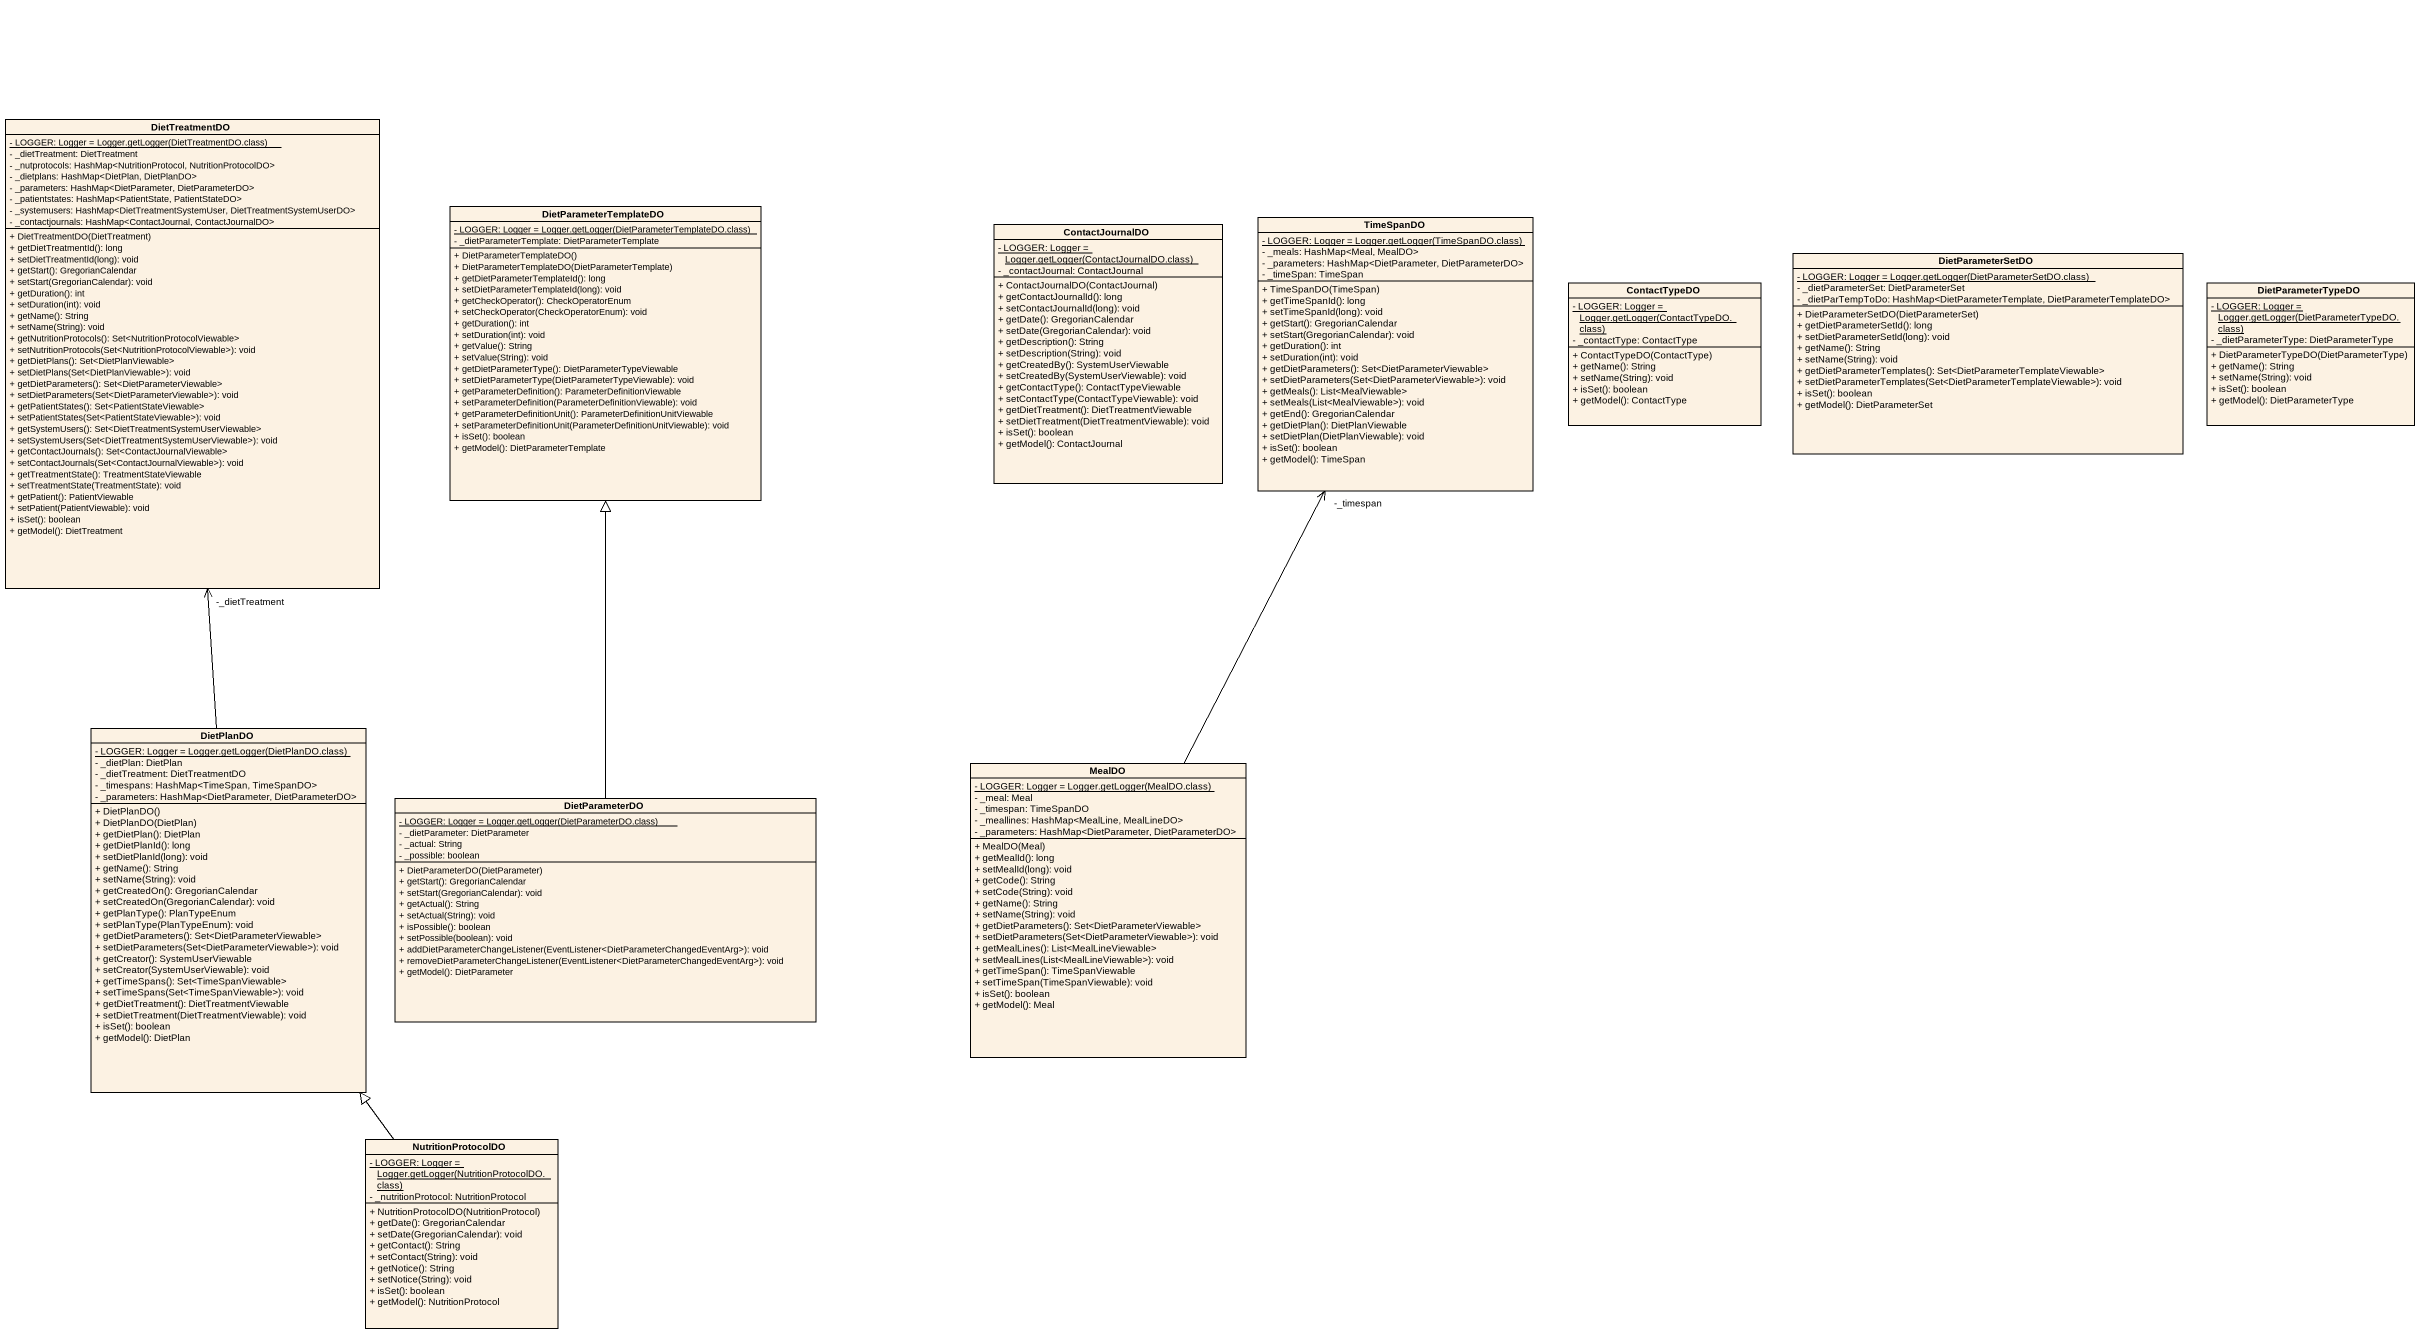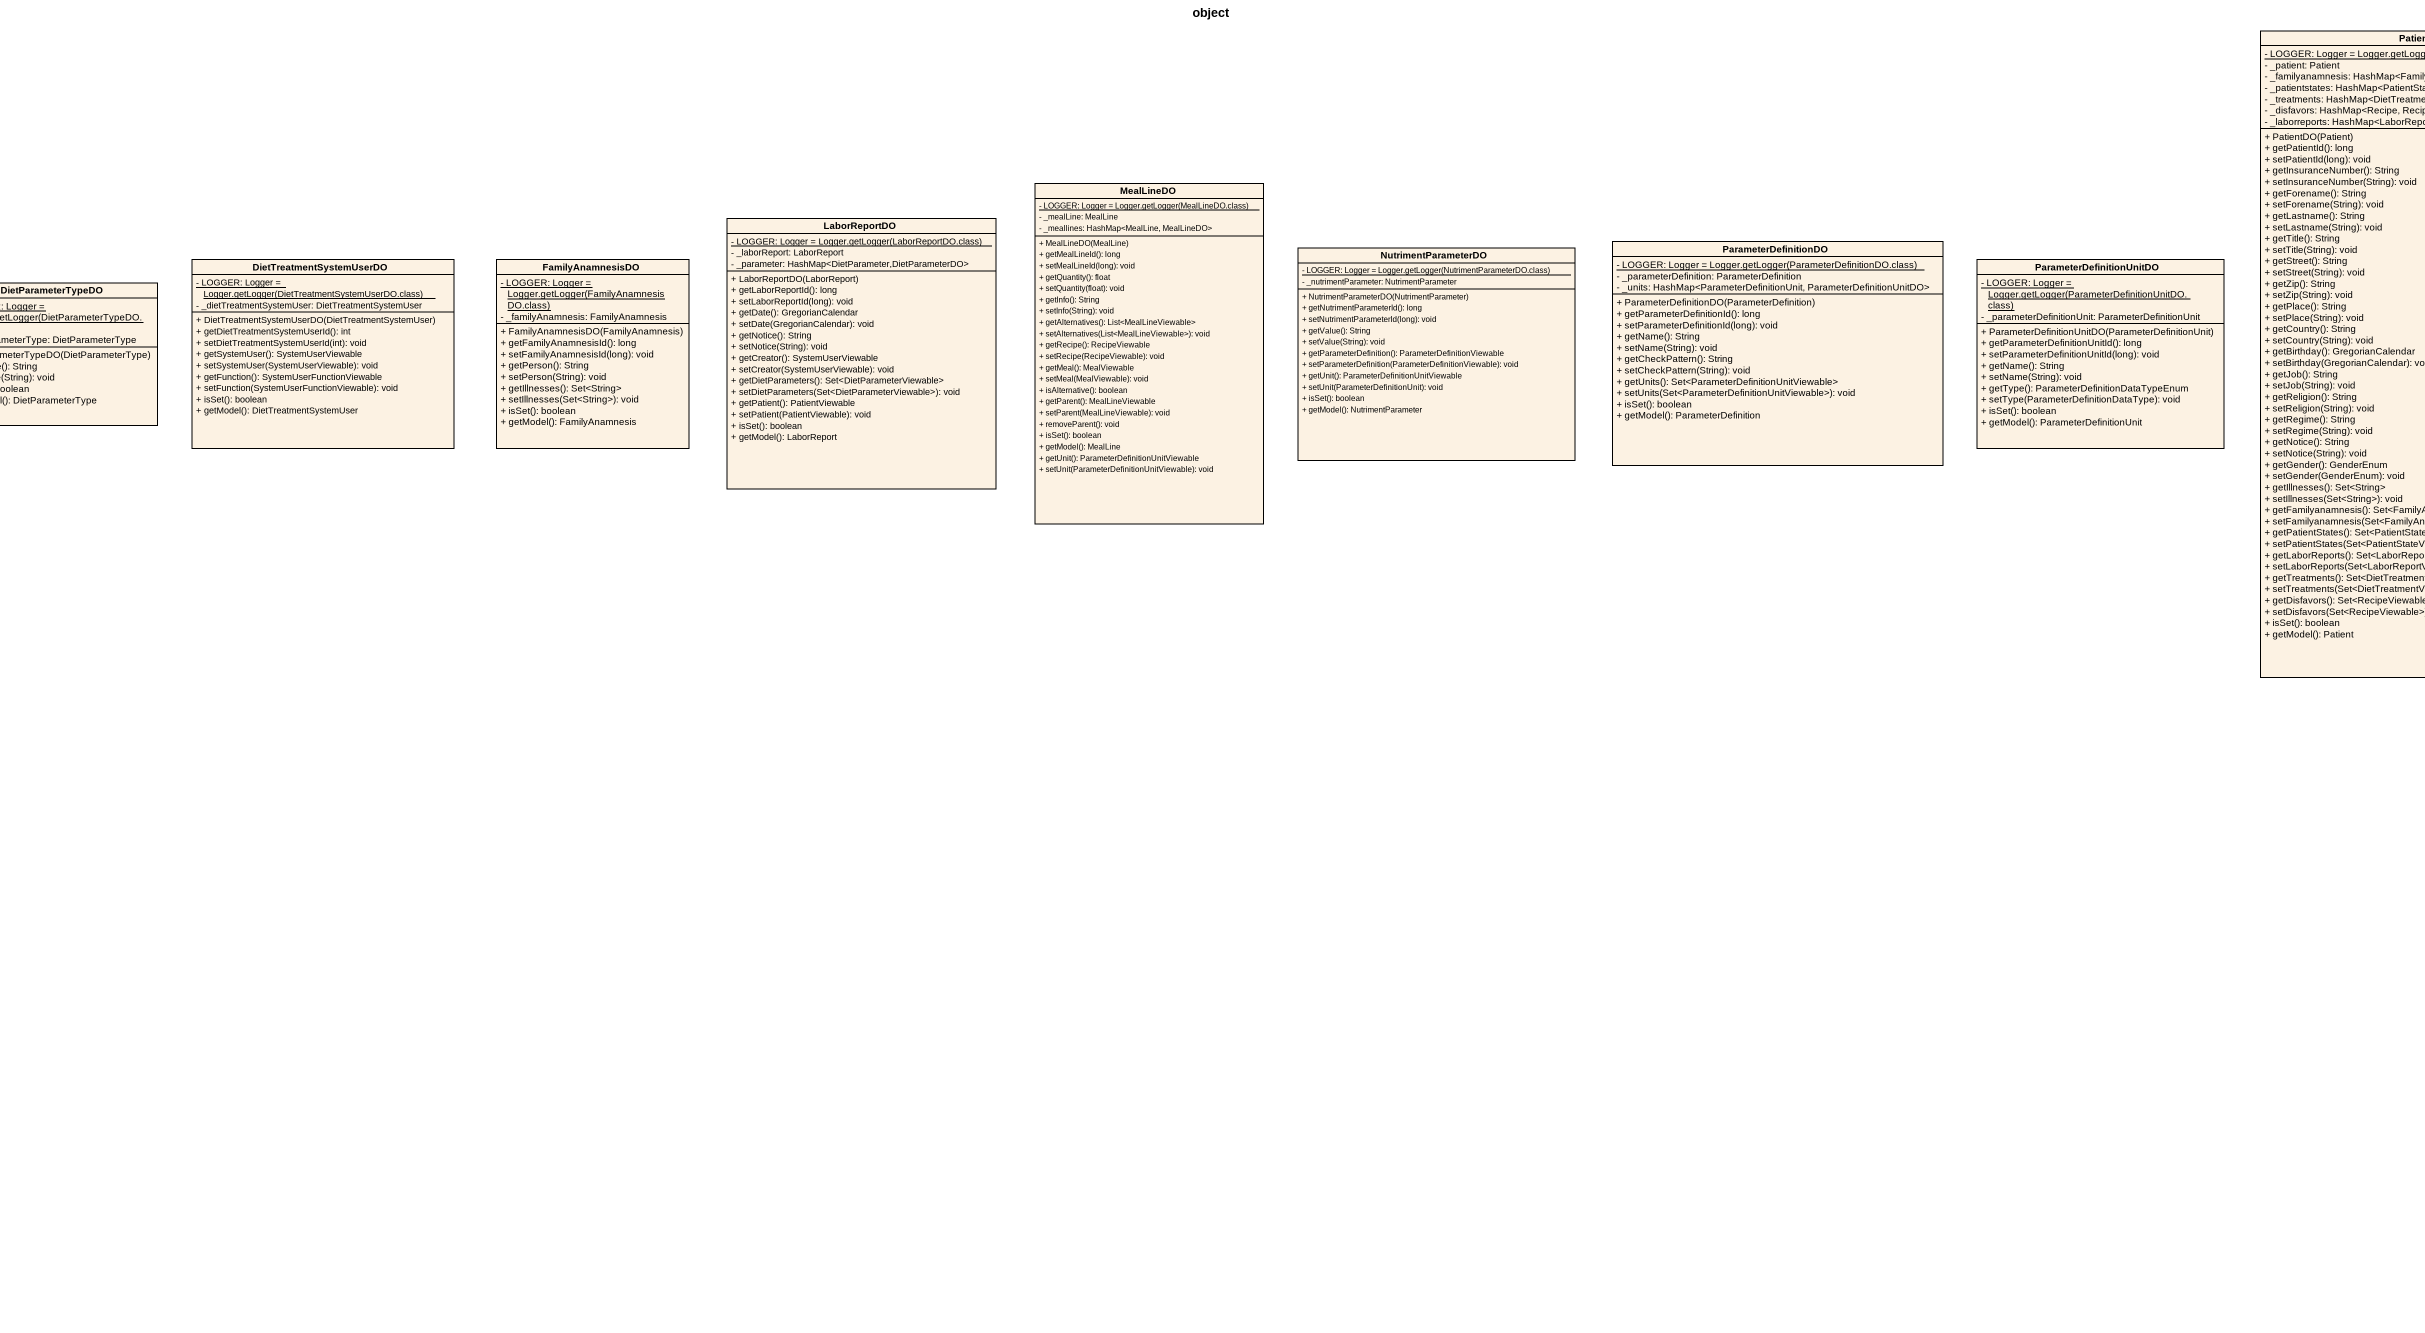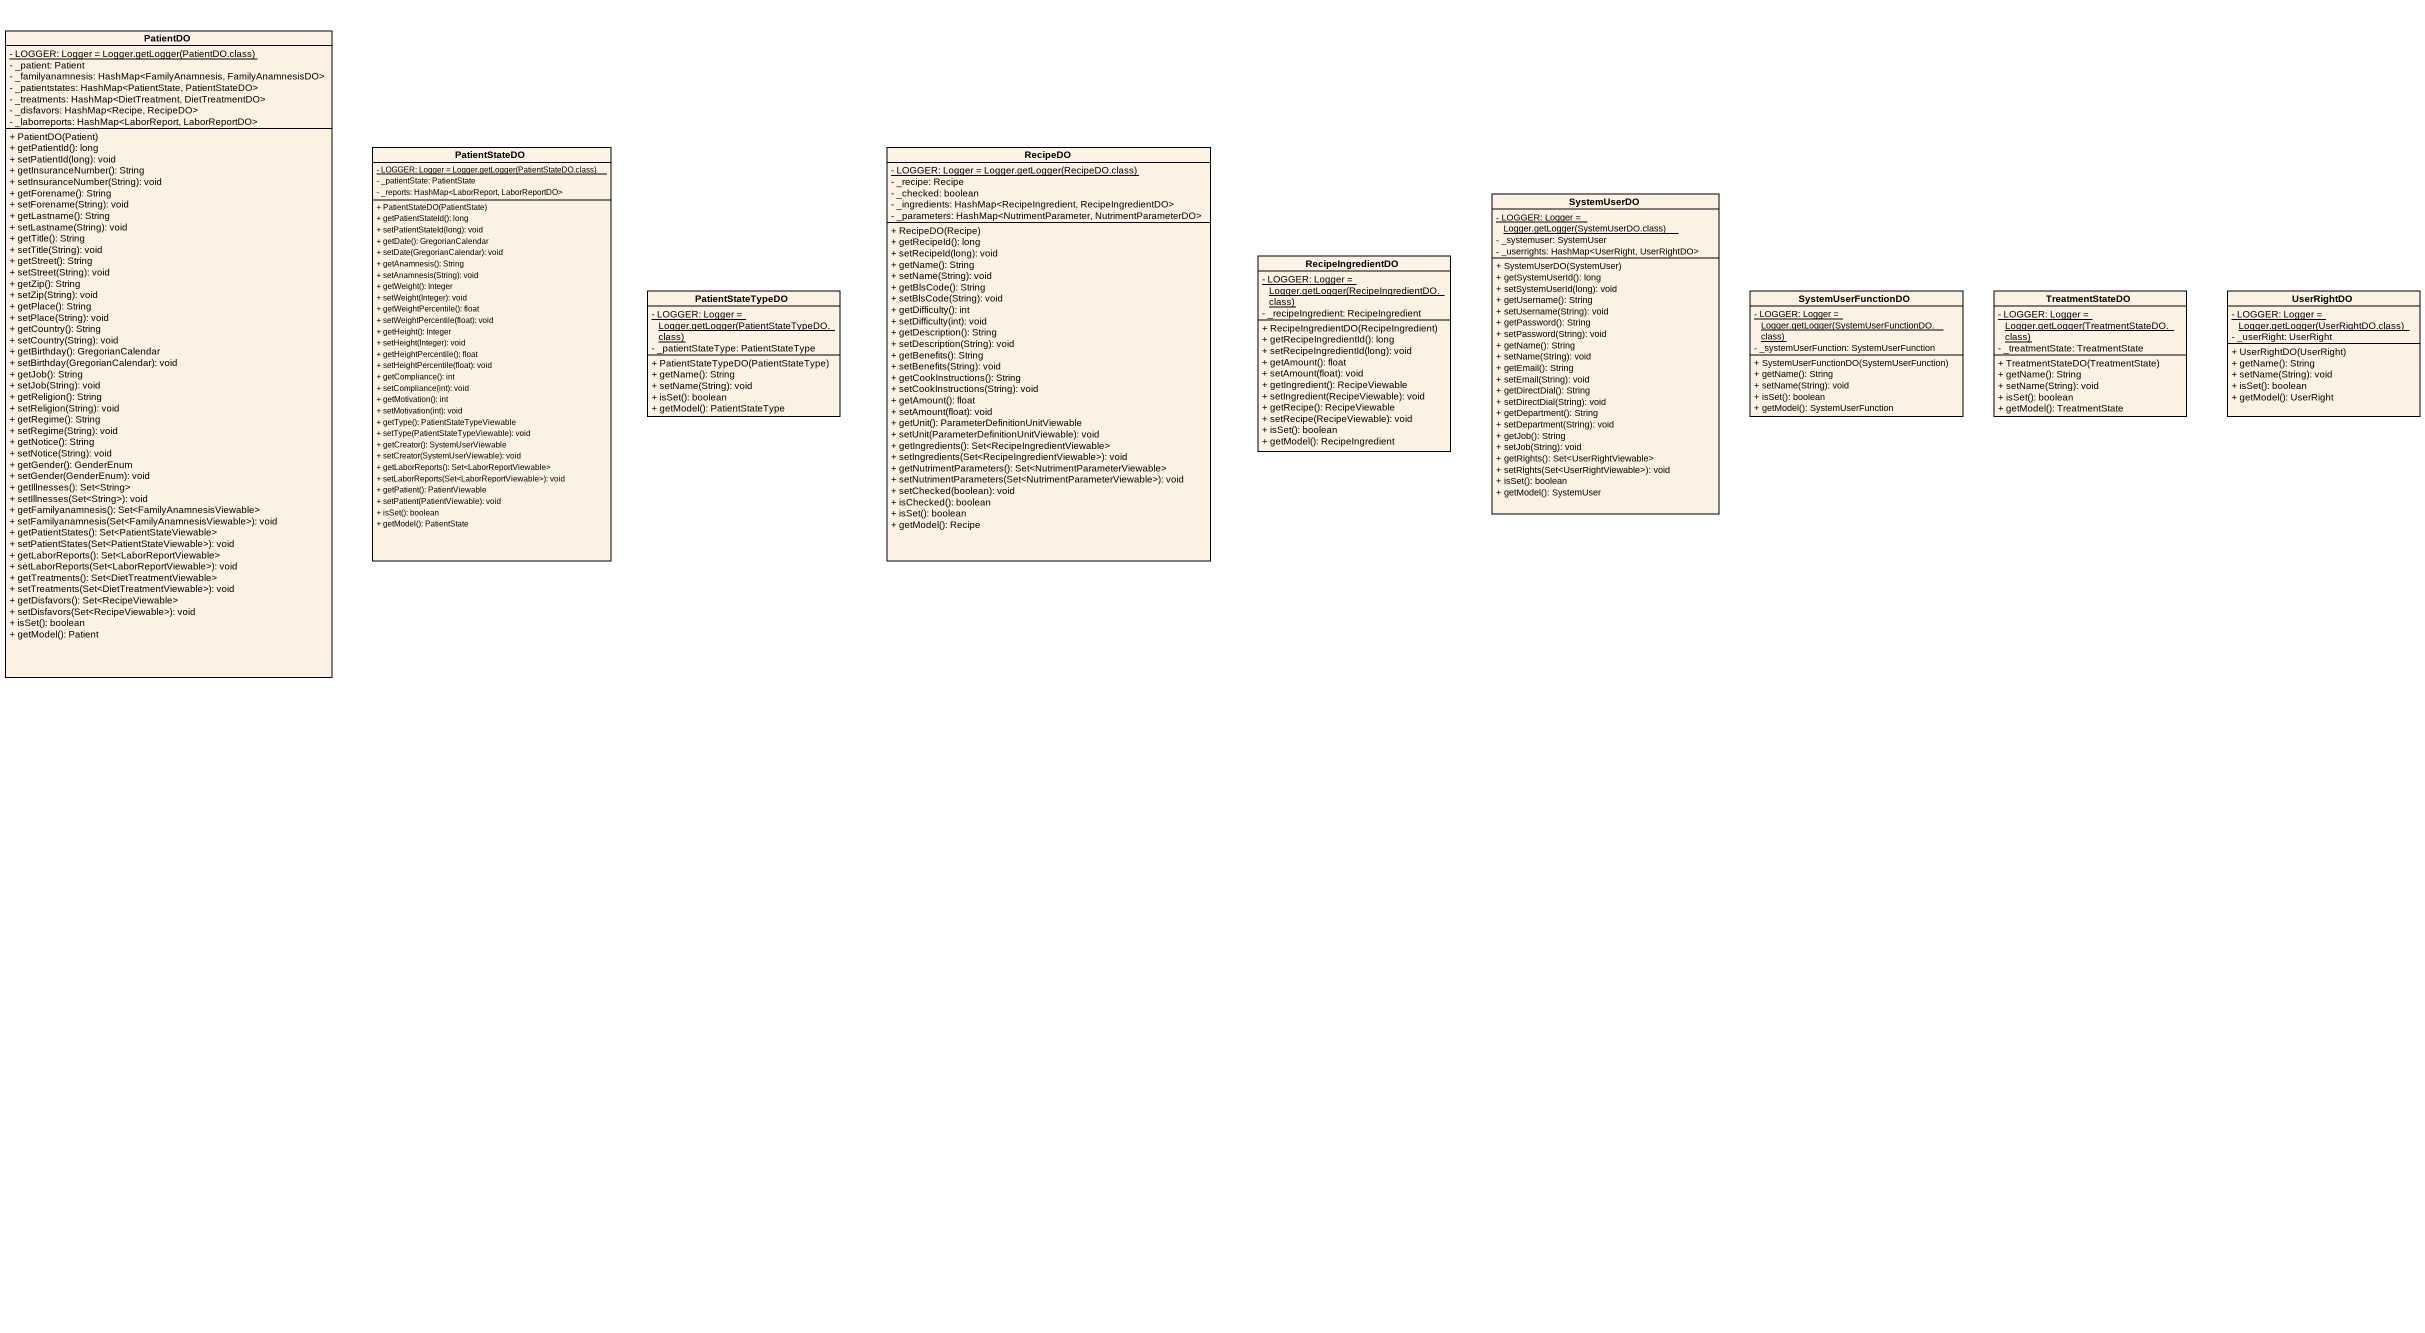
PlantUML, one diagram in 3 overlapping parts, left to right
@startuml
title object
hide circle
hide empty members
skinparam classAttributeIconSize 0
class PatientDO {
  {static} {field} - LOGGER: Logger = Logger.getLogger(PatientDO.class)
  - _patient: Patient
  - _familyanamnesis: HashMap<FamilyAnamnesis, FamilyAnamnesisDO>
  - _patientstates: HashMap<PatientState, PatientStateDO>
  - _treatments: HashMap<DietTreatment, DietTreatmentDO>
  - _disfavors: HashMap<Recipe, RecipeDO>
  - _laborreports: HashMap<LaborReport, LaborReportDO>
  + PatientDO(Patient)
  + getPatientId(): long
  + setPatientId(long): void
  + getInsuranceNumber(): String
  + setInsuranceNumber(String): void
  + getForename(): String
  + setForename(String): void
  + getLastname(): String
  + setLastname(String): void
  + getTitle(): String
  + setTitle(String): void
  + getStreet(): String
  + setStreet(String): void
  + getZip(): String
  + setZip(String): void
  + getPlace(): String
  + setPlace(String): void
  + getCountry(): String
  + setCountry(String): void
  + getBirthday(): GregorianCalendar
  + setBirthday(GregorianCalendar): void
  + getJob(): String
  + setJob(String): void
  + getReligion(): String
  + setReligion(String): void
  + getRegime(): String
  + setRegime(String): void
  + getNotice(): String
  + setNotice(String): void
  + getGender(): GenderEnum
  + setGender(GenderEnum): void
  + getIllnesses(): Set<String>
  + setIllnesses(Set<String>): void
  + getFamilyanamnesis(): Set<FamilyAnamnesisViewable>
  + setFamilyanamnesis(Set<FamilyAnamnesisViewable>): void
  + getPatientStates(): Set<PatientStateViewable>
  + setPatientStates(Set<PatientStateViewable>): void
  + getLaborReports(): Set<LaborReportViewable>
  + setLaborReports(Set<LaborReportViewable>): void
  + getTreatments(): Set<DietTreatmentViewable>
  + setTreatments(Set<DietTreatmentViewable>): void
  + getDisfavors(): Set<RecipeViewable>
  + setDisfavors(Set<RecipeViewable>): void
  + isSet(): boolean
  + getModel(): Patient
}
class DietTreatmentDO {
  {static} {field} - LOGGER: Logger = Logger.getLogger(DietTreatmentDO.class)
  - _dietTreatment: DietTreatment
  - _nutprotocols: HashMap<NutritionProtocol, NutritionProtocolDO>
  - _dietplans: HashMap<DietPlan, DietPlanDO>
  - _parameters: HashMap<DietParameter, DietParameterDO>
  - _patientstates: HashMap<PatientState, PatientStateDO>
  - _systemusers: HashMap<DietTreatmentSystemUser, DietTreatmentSystemUserDO>
  - _contactjournals: HashMap<ContactJournal, ContactJournalDO>
  + DietTreatmentDO(DietTreatment)
  + getDietTreatmentId(): long
  + setDietTreatmentId(long): void
  + getStart(): GregorianCalendar
  + setStart(GregorianCalendar): void
  + getDuration(): int
  + setDuration(int): void
  + getName(): String
  + setName(String): void
  + getNutritionProtocols(): Set<NutritionProtocolViewable>
  + setNutritionProtocols(Set<NutritionProtocolViewable>): void
  + getDietPlans(): Set<DietPlanViewable>
  + setDietPlans(Set<DietPlanViewable>): void
  + getDietParameters(): Set<DietParameterViewable>
  + setDietParameters(Set<DietParameterViewable>): void
  + getPatientStates(): Set<PatientStateViewable>
  + setPatientStates(Set<PatientStateViewable>): void
  + getSystemUsers(): Set<DietTreatmentSystemUserViewable>
  + setSystemUsers(Set<DietTreatmentSystemUserViewable>): void
  + getContactJournals(): Set<ContactJournalViewable>
  + setContactJournals(Set<ContactJournalViewable>): void
  + getTreatmentState(): TreatmentStateViewable
  + setTreatmentState(TreatmentState): void
  + getPatient(): PatientViewable
  + setPatient(PatientViewable): void
  + isSet(): boolean
  + getModel(): DietTreatment
}
class PatientStateDO {
  {static} {field} - LOGGER: Logger = Logger.getLogger(PatientStateDO.class)
  - _patientState: PatientState
  - _reports: HashMap<LaborReport, LaborReportDO>
  + PatientStateDO(PatientState)
  + getPatientStateId(): long
  + setPatientStateId(long): void
  + getDate(): GregorianCalendar
  + setDate(GregorianCalendar): void
  + getAnamnesis(): String
  + setAnamnesis(String): void
  + getWeight(): Integer
  + setWeight(Integer): void
  + getWeightPercentile(): float
  + setWeightPercentile(float): void
  + getHeight(): Integer
  + setHeight(Integer): void
  + getHeightPercentile(): float
  + setHeightPercentile(float): void
  + getCompliance(): int
  + setCompliance(int): void
  + getMotivation(): int
  + setMotivation(int): void
  + getType(): PatientStateTypeViewable
  + setType(PatientStateTypeViewable): void
  + getCreator(): SystemUserViewable
  + setCreator(SystemUserViewable): void
  + getLaborReports(): Set<LaborReportViewable>
  + setLaborReports(Set<LaborReportViewable>): void
  + getPatient(): PatientViewable
  + setPatient(PatientViewable): void
  + isSet(): boolean
  + getModel(): PatientState
}
class RecipeDO {
  {static} {field} - LOGGER: Logger = Logger.getLogger(RecipeDO.class)
  - _recipe: Recipe
  - _checked: boolean
  - _ingredients: HashMap<RecipeIngredient, RecipeIngredientDO>
  - _parameters: HashMap<NutrimentParameter, NutrimentParameterDO>
  + RecipeDO(Recipe)
  + getRecipeId(): long
  + setRecipeId(long): void
  + getName(): String
  + setName(String): void
  + getBlsCode(): String
  + setBlsCode(String): void
  + getDifficulty(): int
  + setDifficulty(int): void
  + getDescription(): String
  + setDescription(String): void
  + getBenefits(): String
  + setBenefits(String): void
  + getCookInstructions(): String
  + setCookInstructions(String): void
  + getAmount(): float
  + setAmount(float): void
  + getUnit(): ParameterDefinitionUnitViewable
  + setUnit(ParameterDefinitionUnitViewable): void
  + getIngredients(): Set<RecipeIngredientViewable>
  + setIngredients(Set<RecipeIngredientViewable>): void
  + getNutrimentParameters(): Set<NutrimentParameterViewable>
  + setNutrimentParameters(Set<NutrimentParameterViewable>): void
  + setChecked(boolean): void
  + isChecked(): boolean
  + isSet(): boolean
  + getModel(): Recipe
}
class DietParameterTemplateDO {
  {static} {field} - LOGGER: Logger = Logger.getLogger(DietParameterTemplateDO.class)
  - _dietParameterTemplate: DietParameterTemplate
  + DietParameterTemplateDO()
  + DietParameterTemplateDO(DietParameterTemplate)
  + getDietParameterTemplateId(): long
  + setDietParameterTemplateId(long): void
  + getCheckOperator(): CheckOperatorEnum
  + setCheckOperator(CheckOperatorEnum): void
  + getDuration(): int
  + setDuration(int): void
  + getValue(): String
  + setValue(String): void
  + getDietParameterType(): DietParameterTypeViewable
  + setDietParameterType(DietParameterTypeViewable): void
  + getParameterDefinition(): ParameterDefinitionViewable
  + setParameterDefinition(ParameterDefinitionViewable): void
  + getParameterDefinitionUnit(): ParameterDefinitionUnitViewable
  + setParameterDefinitionUnit(ParameterDefinitionUnitViewable): void
  + isSet(): boolean
  + getModel(): DietParameterTemplate
}
class MealLineDO {
  {static} {field} - LOGGER: Logger = Logger.getLogger(MealLineDO.class)
  - _mealLine: MealLine
  - _meallines: HashMap<MealLine, MealLineDO>
  + MealLineDO(MealLine)
  + getMealLineId(): long
  + setMealLineId(long): void
  + getQuantity(): float
  + setQuantity(float): void
  + getInfo(): String
  + setInfo(String): void
  + getAlternatives(): List<MealLineViewable>
  + setAlternatives(List<MealLineViewable>): void
  + getRecipe(): RecipeViewable
  + setRecipe(RecipeViewable): void
  + getMeal(): MealViewable
  + setMeal(MealViewable): void
  + isAlternative(): boolean
  + getParent(): MealLineViewable
  + setParent(MealLineViewable): void
  + removeParent(): void
  + isSet(): boolean
  + getModel(): MealLine
  + getUnit(): ParameterDefinitionUnitViewable
  + setUnit(ParameterDefinitionUnitViewable): void
}
class SystemUserDO {
  {static} {field} - LOGGER: Logger = Logger.getLogger(SystemUserDO.class)
  - _systemuser: SystemUser
  - _userrights: HashMap<UserRight, UserRightDO>
  + SystemUserDO(SystemUser)
  + getSystemUserId(): long
  + setSystemUserId(long): void
  + getUsername(): String
  + setUsername(String): void
  + getPassword(): String
  + setPassword(String): void
  + getName(): String
  + setName(String): void
  + getEmail(): String
  + setEmail(String): void
  + getDirectDial(): String
  + setDirectDial(String): void
  + getDepartment(): String
  + setDepartment(String): void
  + getJob(): String
  + setJob(String): void
  + getRights(): Set<UserRightViewable>
  + setRights(Set<UserRightViewable>): void
  + isSet(): boolean
  + getModel(): SystemUser
}
class ContactJournalDO {
  {static} {field} - LOGGER: Logger = Logger.getLogger(ContactJournalDO.class)
  - _contactJournal: ContactJournal
  + ContactJournalDO(ContactJournal)
  + getContactJournalId(): long
  + setContactJournalId(long): void
  + getDate(): GregorianCalendar
  + setDate(GregorianCalendar): void
  + getDescription(): String
  + setDescription(String): void
  + getCreatedBy(): SystemUserViewable
  + setCreatedBy(SystemUserViewable): void
  + getContactType(): ContactTypeViewable
  + setContactType(ContactTypeViewable): void
  + getDietTreatment(): DietTreatmentViewable
  + setDietTreatment(DietTreatmentViewable): void
  + isSet(): boolean
  + getModel(): ContactJournal
}
class TimeSpanDO {
  {static} {field} - LOGGER: Logger = Logger.getLogger(TimeSpanDO.class)
  - _meals: HashMap<Meal, MealDO>
  - _parameters: HashMap<DietParameter, DietParameterDO>
  - _timeSpan: TimeSpan
  + TimeSpanDO(TimeSpan)
  + getTimeSpanId(): long
  + setTimeSpanId(long): void
  + getStart(): GregorianCalendar
  + setStart(GregorianCalendar): void
  + getDuration(): int
  + setDuration(int): void
  + getDietParameters(): Set<DietParameterViewable>
  + setDietParameters(Set<DietParameterViewable>): void
  + getMeals(): List<MealViewable>
  + setMeals(List<MealViewable>): void
  + getEnd(): GregorianCalendar
  + getDietPlan(): DietPlanViewable
  + setDietPlan(DietPlanViewable): void
  + isSet(): boolean
  + getModel(): TimeSpan
}
class DietParameterSetDO {
  {static} {field} - LOGGER: Logger = Logger.getLogger(DietParameterSetDO.class)
  - _dietParameterSet: DietParameterSet
  - _dietParTempToDo: HashMap<DietParameterTemplate, DietParameterTemplateDO>
  + DietParameterSetDO(DietParameterSet)
  + getDietParameterSetId(): long
  + setDietParameterSetId(long): void
  + getName(): String
  + setName(String): void
  + getDietParameterTemplates(): Set<DietParameterTemplateViewable>
  + setDietParameterTemplates(Set<DietParameterTemplateViewable>): void
  + isSet(): boolean
  + getModel(): DietParameterSet
}
class LaborReportDO {
  {static} {field} - LOGGER: Logger = Logger.getLogger(LaborReportDO.class)
  - _laborReport: LaborReport
  - _parameter: HashMap<DietParameter,DietParameterDO>
  + LaborReportDO(LaborReport)
  + getLaborReportId(): long
  + setLaborReportId(long): void
  + getDate(): GregorianCalendar
  + setDate(GregorianCalendar): void
  + getNotice(): String
  + setNotice(String): void
  + getCreator(): SystemUserViewable
  + setCreator(SystemUserViewable): void
  + getDietParameters(): Set<DietParameterViewable>
  + setDietParameters(Set<DietParameterViewable>): void
  + getPatient(): PatientViewable
  + setPatient(PatientViewable): void
  + isSet(): boolean
  + getModel(): LaborReport
}
class NutrimentParameterDO {
  {static} {field} - LOGGER: Logger = Logger.getLogger(NutrimentParameterDO.class)
  - _nutrimentParameter: NutrimentParameter
  + NutrimentParameterDO(NutrimentParameter)
  + getNutrimentParameterId(): long
  + setNutrimentParameterId(long): void
  + getValue(): String
  + setValue(String): void
  + getParameterDefinition(): ParameterDefinitionViewable
  + setParameterDefinition(ParameterDefinitionViewable): void
  + getUnit(): ParameterDefinitionUnitViewable
  + setUnit(ParameterDefinitionUnit): void
  + isSet(): boolean
  + getModel(): NutrimentParameter
}
class ParameterDefinitionDO {
  {static} {field} - LOGGER: Logger = Logger.getLogger(ParameterDefinitionDO.class)
  - _parameterDefinition: ParameterDefinition
  - _units: HashMap<ParameterDefinitionUnit, ParameterDefinitionUnitDO>
  + ParameterDefinitionDO(ParameterDefinition)
  + getParameterDefinitionId(): long
  + setParameterDefinitionId(long): void
  + getName(): String
  + setName(String): void
  + getCheckPattern(): String
  + setCheckPattern(String): void
  + getUnits(): Set<ParameterDefinitionUnitViewable>
  + setUnits(Set<ParameterDefinitionUnitViewable>): void
  + isSet(): boolean
  + getModel(): ParameterDefinition
}
class RecipeIngredientDO {
  {static} {field} - LOGGER: Logger = Logger.getLogger(RecipeIngredientDO.class)
  - _recipeIngredient: RecipeIngredient
  + RecipeIngredientDO(RecipeIngredient)
  + getRecipeIngredientId(): long
  + setRecipeIngredientId(long): void
  + getAmount(): float
  + setAmount(float): void
  + getIngredient(): RecipeViewable
  + setIngredient(RecipeViewable): void
  + getRecipe(): RecipeViewable
  + setRecipe(RecipeViewable): void
  + isSet(): boolean
  + getModel(): RecipeIngredient
}
class ContactTypeDO {
  {static} {field} - LOGGER: Logger = Logger.getLogger(ContactTypeDO.class)
  - _contactType: ContactType
  + ContactTypeDO(ContactType)
  + getName(): String
  + setName(String): void
  + isSet(): boolean
  + getModel(): ContactType
}
class DietParameterTypeDO {
  {static} {field} - LOGGER: Logger = Logger.getLogger(DietParameterTypeDO.class)
  - _dietParameterType: DietParameterType
  + DietParameterTypeDO(DietParameterType)
  + getName(): String
  + setName(String): void
  + isSet(): boolean
  + getModel(): DietParameterType
}
class DietTreatmentSystemUserDO {
  {static} {field} - LOGGER: Logger = Logger.getLogger(DietTreatmentSystemUserDO.class)
  - _dietTreatmentSystemUser: DietTreatmentSystemUser
  + DietTreatmentSystemUserDO(DietTreatmentSystemUser)
  + getDietTreatmentSystemUserId(): int
  + setDietTreatmentSystemUserId(int): void
  + getSystemUser(): SystemUserViewable
  + setSystemUser(SystemUserViewable): void
  + getFunction(): SystemUserFunctionViewable
  + setFunction(SystemUserFunctionViewable): void
  + isSet(): boolean
  + getModel(): DietTreatmentSystemUser
}
class FamilyAnamnesisDO {
  {static} {field} - LOGGER: Logger = Logger.getLogger(FamilyAnamnesisDO.class)
  - _familyAnamnesis: FamilyAnamnesis
  + FamilyAnamnesisDO(FamilyAnamnesis)
  + getFamilyAnamnesisId(): long
  + setFamilyAnamnesisId(long): void
  + getPerson(): String
  + setPerson(String): void
  + getIllnesses(): Set<String>
  + setIllnesses(Set<String>): void
  + isSet(): boolean
  + getModel(): FamilyAnamnesis
}
class ParameterDefinitionUnitDO {
  {static} {field} - LOGGER: Logger = Logger.getLogger(ParameterDefinitionUnitDO.class)
  - _parameterDefinitionUnit: ParameterDefinitionUnit
  + ParameterDefinitionUnitDO(ParameterDefinitionUnit)
  + getParameterDefinitionUnitId(): long
  + setParameterDefinitionUnitId(long): void
  + getName(): String
  + setName(String): void
  + getType(): ParameterDefinitionDataTypeEnum
  + setType(ParameterDefinitionDataType): void
  + isSet(): boolean
  + getModel(): ParameterDefinitionUnit
}
class PatientStateTypeDO {
  {static} {field} - LOGGER: Logger = Logger.getLogger(PatientStateTypeDO.class)
  - _patientStateType: PatientStateType
  + PatientStateTypeDO(PatientStateType)
  + getName(): String
  + setName(String): void
  + isSet(): boolean
  + getModel(): PatientStateType
}
class SystemUserFunctionDO {
  {static} {field} - LOGGER: Logger = Logger.getLogger(SystemUserFunctionDO.class)
  - _systemUserFunction: SystemUserFunction
  + SystemUserFunctionDO(SystemUserFunction)
  + getName(): String
  + setName(String): void
  + isSet(): boolean
  + getModel(): SystemUserFunction
}
class TreatmentStateDO {
  {static} {field} - LOGGER: Logger = Logger.getLogger(TreatmentStateDO.class)
  - _treatmentState: TreatmentState
  + TreatmentStateDO(TreatmentState)
  + getName(): String
  + setName(String): void
  + isSet(): boolean
  + getModel(): TreatmentState
}
class UserRightDO {
  {static} {field} - LOGGER: Logger = Logger.getLogger(UserRightDO.class)
  - _userRight: UserRight
  + UserRightDO(UserRight)
  + getName(): String
  + setName(String): void
  + isSet(): boolean
  + getModel(): UserRight
}
class DietPlanDO {
  {static} {field} - LOGGER: Logger = Logger.getLogger(DietPlanDO.class)
  - _dietPlan: DietPlan
  - _dietTreatment: DietTreatmentDO
  - _timespans: HashMap<TimeSpan, TimeSpanDO>
  - _parameters: HashMap<DietParameter, DietParameterDO>
  + DietPlanDO()
  + DietPlanDO(DietPlan)
  + getDietPlan(): DietPlan
  + getDietPlanId(): long
  + setDietPlanId(long): void
  + getName(): String
  + setName(String): void
  + getCreatedOn(): GregorianCalendar
  + setCreatedOn(GregorianCalendar): void
  + getPlanType(): PlanTypeEnum
  + setPlanType(PlanTypeEnum): void
  + getDietParameters(): Set<DietParameterViewable>
  + setDietParameters(Set<DietParameterViewable>): void
  + getCreator(): SystemUserViewable
  + setCreator(SystemUserViewable): void
  + getTimeSpans(): Set<TimeSpanViewable>
  + setTimeSpans(Set<TimeSpanViewable>): void
  + getDietTreatment(): DietTreatmentViewable
  + setDietTreatment(DietTreatmentViewable): void
  + isSet(): boolean
  + getModel(): DietPlan
}
class MealDO {
  {static} {field} - LOGGER: Logger = Logger.getLogger(MealDO.class)
  - _meal: Meal
  - _timespan: TimeSpanDO
  - _meallines: HashMap<MealLine, MealLineDO>
  - _parameters: HashMap<DietParameter, DietParameterDO>
  + MealDO(Meal)
  + getMealId(): long
  + setMealId(long): void
  + getCode(): String
  + setCode(String): void
  + getName(): String
  + setName(String): void
  + getDietParameters(): Set<DietParameterViewable>
  + setDietParameters(Set<DietParameterViewable>): void
  + getMealLines(): List<MealLineViewable>
  + setMealLines(List<MealLineViewable>): void
  + getTimeSpan(): TimeSpanViewable
  + setTimeSpan(TimeSpanViewable): void
  + isSet(): boolean
  + getModel(): Meal
}
class DietParameterDO {
  {static} {field} - LOGGER: Logger = Logger.getLogger(DietParameterDO.class)
  - _dietParameter: DietParameter
  - _actual: String
  - _possible: boolean
  + DietParameterDO(DietParameter)
  + getStart(): GregorianCalendar
  + setStart(GregorianCalendar): void
  + getActual(): String
  + setActual(String): void
  + isPossible(): boolean
  + setPossible(boolean): void
  + addDietParameterChangeListener(EventListener<DietParameterChangedEventArg>): void
  + removeDietParameterChangeListener(EventListener<DietParameterChangedEventArg>): void
  + getModel(): DietParameter
}
class NutritionProtocolDO {
  {static} {field} - LOGGER: Logger = Logger.getLogger(NutritionProtocolDO.class)
  - _nutritionProtocol: NutritionProtocol
  + NutritionProtocolDO(NutritionProtocol)
  + getDate(): GregorianCalendar
  + setDate(GregorianCalendar): void
  + getContact(): String
  + setContact(String): void
  + getNotice(): String
  + setNotice(String): void
  + isSet(): boolean
  + getModel(): NutritionProtocol
}
DietPlanDO -up-> "-_dietTreatment" DietTreatmentDO
MealDO -up-> "-_timespan" TimeSpanDO
DietParameterDO -up-|> DietParameterTemplateDO
NutritionProtocolDO -up-|> DietPlanDO
@enduml
